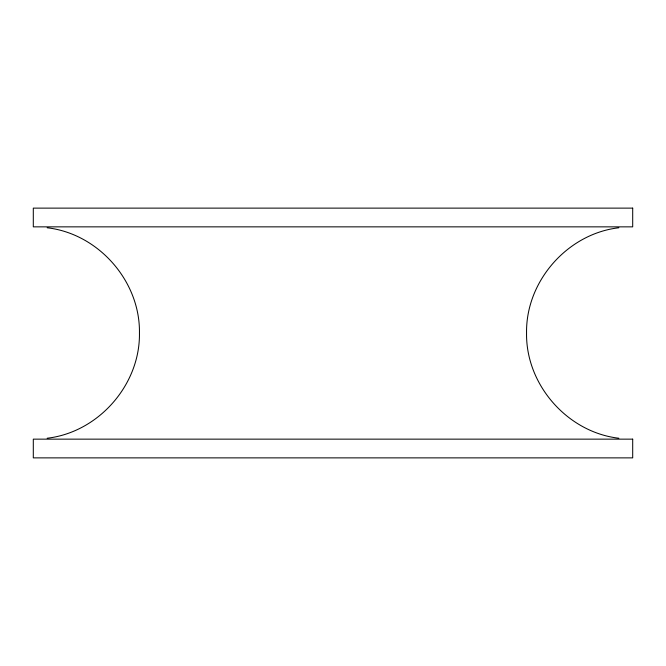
<?xml version="1.0" encoding="UTF-8"?>
<svg xmlns="http://www.w3.org/2000/svg" width="666" height="666" viewBox="0 0 666 666"><rect width="100%" height="100%" fill="white"/><g stroke="black" fill="none" stroke-linecap="round" stroke-linejoin="round"><path stroke-width="1" d="M618.847 227.764C567.465 233.699 525.732 281.277 526.556 333C525.732 384.723 567.465 432.301 618.847 438.236M47.153 438.236C98.535 432.301 140.268 384.723 139.444 333C140.268 281.277 98.535 233.699 47.153 227.764M632.7 208.125L33.3 208.125L33.3 226.856L632.7 226.856L632.7 208.125M632.7 439.144L33.3 439.144L33.3 457.875L632.7 457.875L632.7 439.144"/></g></svg>
